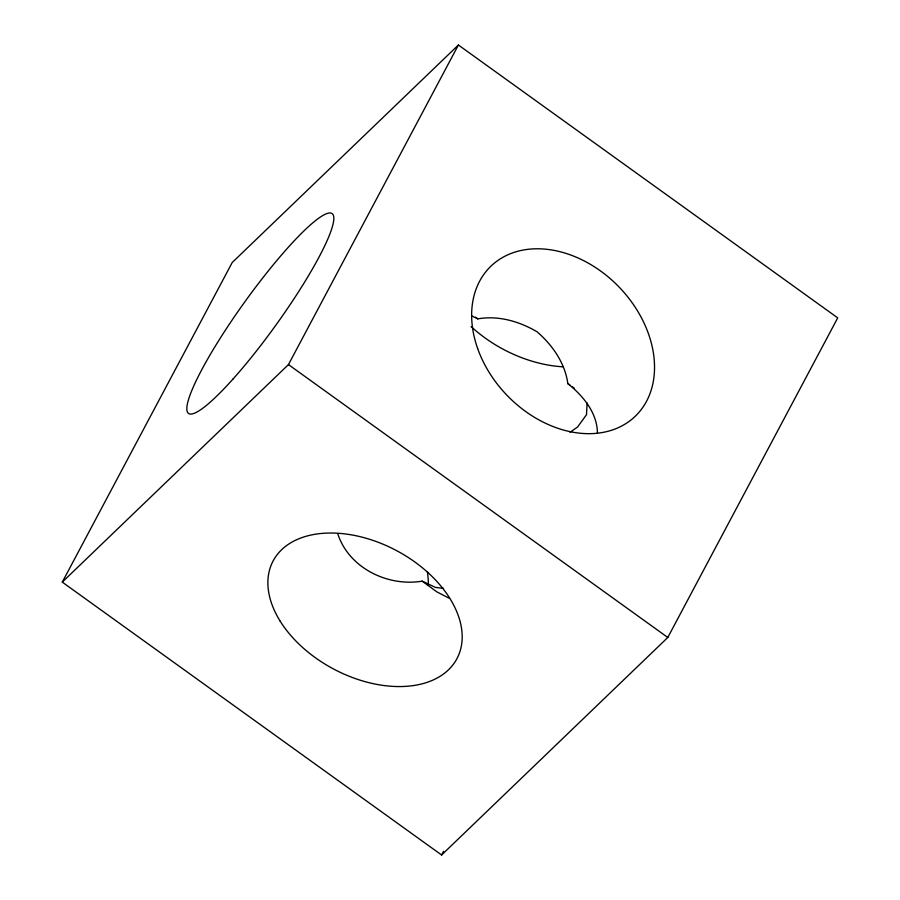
<?xml version="1.0" encoding="UTF-8"?>
<svg xmlns="http://www.w3.org/2000/svg" width="900" height="900" viewBox="0 0 900 900"><rect width="100%" height="100%" fill="white"/><g stroke="black" fill="none" stroke-linecap="round" stroke-linejoin="round"><path stroke-width="1.35" d="M62.28 582.12L232.211 262.53L458.392 45L837.72 317.88L667.789 637.47L441.608 855L62.28 582.12L288.461 364.59L458.392 45M441.608 855L443.588 851.288M570.049 432.281L577.631 426.938L586.519 414.675L587.092 402.952M471.836 315.956L477.799 318.859C498.409 315.248 519.345 321.379 537.142 331.83C552.577 345.274 564.998 363.06 567.855 383.636C583.11 395.887 597.319 412.762 597.442 433.373M443.43 588.33L435.51 587.43L422.201 581.141C387.787 586.98 348.671 567.945 337.702 533.587M448.785 598.039L436.815 591.84L422.201 581.141M567.855 383.636L569.981 385.144M572.119 386.64L574.256 388.136M288.461 364.59L667.789 637.47M475.549 317.216L477.799 318.859M563.085 366.806A104.108 67.061 28 0 1 471.116 326.576M427.387 571.646A104.108 77.918 46.1 0 1 428.355 585.27M280.215 621.225A104.108 67.061 28 0 0 448.481 669.825A104.108 67.061 28 0 0 366.401 538.335A104.108 67.061 28 0 0 280.215 621.225M232.875 379.192A123.03 19.406 -54.3 0 0 333.157 214.819A123.03 19.406 -54.3 0 0 214.965 346.691A123.03 19.406 -54.3 0 0 232.875 379.192M477.641 348.502A104.108 77.918 46.1 0 0 634.016 417.42A104.108 77.918 46.1 0 0 577.597 257.782A104.108 77.918 46.1 0 0 477.641 348.502"/></g></svg>
